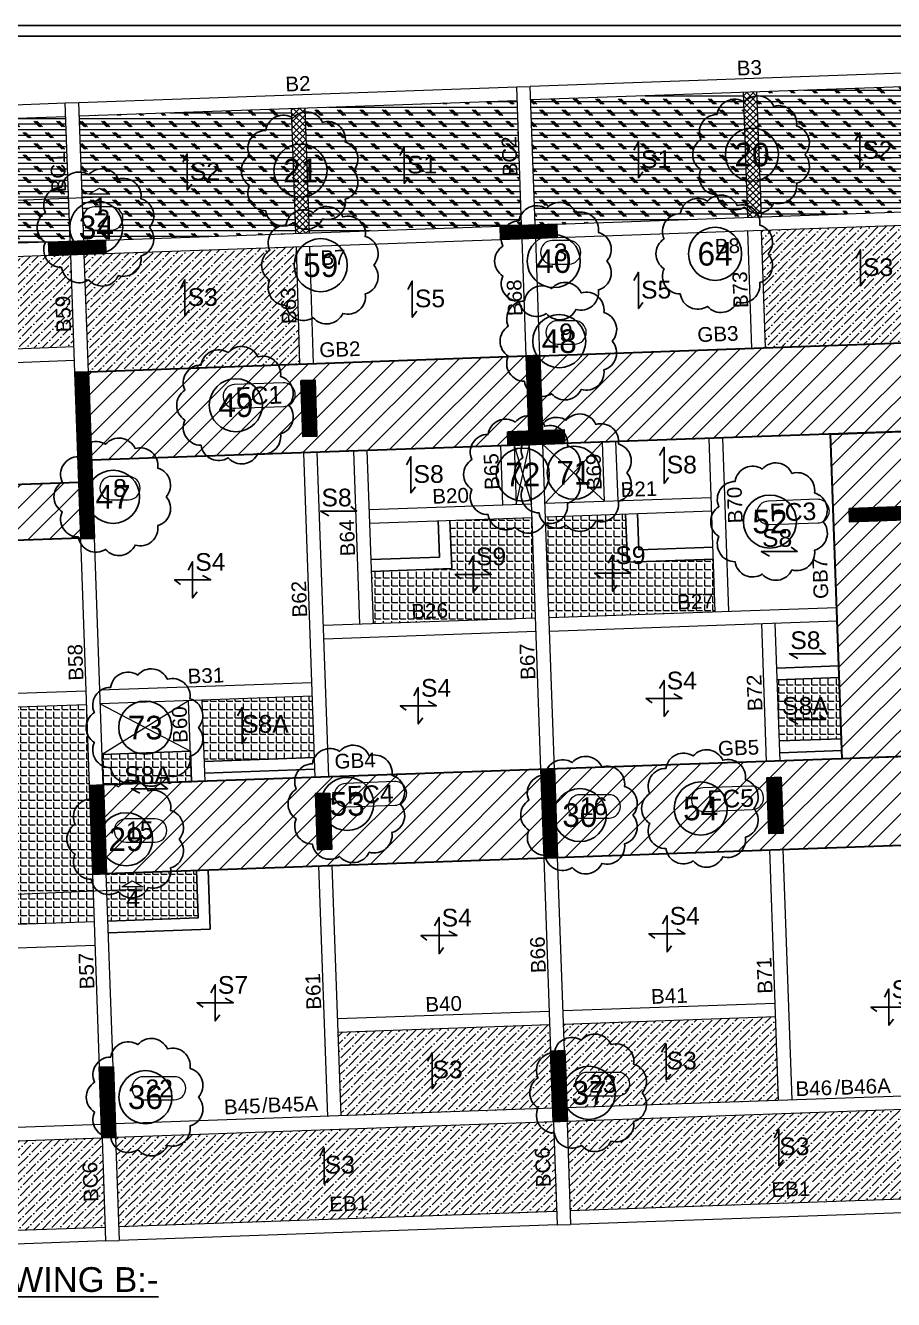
# Model space of a CAD drawing. Header units: millimetres. Extents: x 7675 to 3049577, y -133733 to 101877.
# Drawn here: x 2907792 to 2922512, y 77025 to 98635 of the extents above; entities that cross this region are included whole.
import ezdxf
from ezdxf.enums import TextEntityAlignment as Align

# ---------------------------------------------------------------- set-up
doc = ezdxf.new("R2010")
doc.units = ezdxf.units.MM
doc.header["$LTSCALE"] = 600
doc.linetypes.add('$0$DASHED2', pattern=[0.375, 0.25, -0.125])
for name, color, linetype, lineweight in [('BEAM', 191, 'Continuous', 20), ('BEAM NO (H)', 121, 'Continuous', 20), ('BEAM NO (V)', 121, 'Continuous', 20), ('COL HATCH', 67, 'Continuous', 25), ('colno', 11, 'Continuous', 15), ('COLUMN', 84, 'Continuous', 30), ('GIRDER BEAM', 4, 'Continuous', 30), ('HATCH LIGHT_MOFA', 253, 'Continuous', 0), ('MAIN TEXT', 6, 'Continuous', 25), ('RC PARDI HATCH', 8, 'Continuous', 13), ('RCC PARDI', 2, 'Continuous', 20), ('sec', 2, 'Continuous', 13), ('SLAB', 1, 'Continuous', 25), ('SLAB MARK', 241, 'Continuous', 25), ('SLAB NO', 52, 'Continuous', 25), ('void', 45, 'Continuous', 18)]:
    doc.layers.add(name, color=color, linetype=linetype, lineweight=lineweight)
for name, color, linetype in [('S-QUERY-NOTE', 4, 'Continuous'), ('S-QUERY-WARNING', 30, 'Continuous'), ('VAA- HATCH', 7, 'Continuous')]:
    doc.layers.add(name, color=color, linetype=linetype)
doc.styles.add('ARIAL', font='arial.ttf')
pattern_1 = [(45, (2491303.62, 332757.3), (-176.7767, 176.7767), [])]
pattern_2 = [(0, (0, 0), (0, 95.25), []), (135, (47.62, -47.62), (-190.500082, -190.500082), [134.7039, -134.7039]), (135, (71.44, -47.62), (-190.500082, -190.500082), [134.7039, -134.7039]), (135, (95.25, -47.62), (-190.500082, -190.500082), [134.7039, -134.7039])]
pattern_3 = [(0, (0, 0), (0, 139.7), [101.6, -38.1]), (90, (0, 0), (-139.7, 9e-15), [101.6, -38.1])]
pattern_4 = [(44.6854249, (2233051.06, -59416.194), (-10.04716808, 10.15810365), [])]

# ---------------------------------------------------------------- blocks, each defined once
blk = doc.blocks.new('G$C8AF725FA')
at = {"layer": 'COLUMN'}
for p, q in [((-23665, -842, 11196), (-22715, -809, 11196)), ((-23657, -1072, 11196), (-23665, -842, 11196)), ((-22715, -809, 11196), (-22707, -1039, 11196)), ((-31320, -1114, 11196), (-30370, -1080, 11196)), ((-30370, -1080, 11196), (-30362, -1310, 11196)), ((-22707, -1039, 11196), (-23657, -1072, 11196)), ((-31311, -1344, 11196), (-31320, -1114, 11196)), ((-30362, -1310, 11196), (-31311, -1344, 11196)), ((-30651, -3320, 11196), (-30881, -3329, 11196)), ((-30881, -3329, 11196), (-30781, -6142, 11196)), ((-30551, -6134, 11196), (-30651, -3320, 11196)), ((-30781, -6142, 11196), (-30551, -6134, 11196)), ((-30403, -10327, 11196), (-30632, -10335, 11196)), ((-30632, -10335, 11196), (-30579, -11834, 11196)), ((-30349, -11826, 11196), (-30403, -10327, 11196)), ((-30579, -11834, 11196), (-30349, -11826, 11196)), ((-30463, -15112, 11196), (-30233, -15104, 11196)), ((-30421, -16311, 11196), (-30463, -15112, 11196)), ((-30233, -15104, 11196), (-30191, -16303, 11196)), ((-30191, -16303, 11196), (-30421, -16311, 11196))]:
    blk.add_line(p, q, dxfattribs=at)
for points in [[(-23181, -4322), (-22951, -4314), (-22996, -3041), (-23226, -3049)], [(-23541, -4335), (-22592, -4301), (-22584, -4531), (-23533, -4565)]]:
    blk.add_lwpolyline(points, close=True, dxfattribs=at)
at = {"layer": 'COLUMN', "elevation": 11196}
for points in [[(-22924, -11559), (-22695, -11551), (-22748, -10052), (-22978, -10060)], [(-22808, -14837), (-22578, -14829), (-22536, -16028), (-22766, -16036)]]:
    blk.add_lwpolyline(points, close=True, dxfattribs=at)

msp = doc.modelspace()

# ---------------------------------------------------------------- hatches: boundary and pattern name
at = {"layer": 'COL HATCH', "lineweight": 0}
h = msp.add_hatch(dxfattribs=at)
h.set_pattern_fill('ANSI31', color=256, scale=4.5, angle=359.6854)
h.set_pattern_definition(pattern_4)
h.paths.add_polyline_path([(2915846, 95233), (2916795, 95267), (2916803, 95037), (2915854, 95003)])
h = msp.add_hatch(dxfattribs=at)
h.set_pattern_fill('ANSI31', color=256, scale=4.5, angle=359.6854)
h.set_pattern_definition(pattern_4)
h.paths.add_polyline_path([(2908191, 94962), (2909141, 94995), (2909149, 94765), (2908199, 94732)])
h = msp.add_hatch(dxfattribs=at)
h.set_pattern_fill('ANSI31', color=256, scale=4.5, angle=359.6854)
h.set_pattern_definition(pattern_4)
h.paths.add_polyline_path([(2916330, 91753), (2916559, 91762), (2916515, 93034), (2916285, 93026)])
h = msp.add_hatch(dxfattribs=at)
h.set_pattern_fill('ANSI31', color=256, scale=4.5, angle=359.6854)
h.set_pattern_definition(pattern_4)
h.paths.add_polyline_path([(2908730, 89934), (2908960, 89942), (2908860, 92755), (2908630, 92747)])
at = {"layer": 'COL HATCH'}
h = msp.add_hatch(dxfattribs=at)
h.set_pattern_fill('ANSI31', color=256, scale=120)
h.set_pattern_definition([(45, (46296.276, -180161.036), (-10.60660172, 10.60660172), [])])
h.paths.add_polyline_path([(2912697, 92620), (2912467, 92612), (2912501, 91663), (2912730, 91671)])
at = {"layer": 'COL HATCH', "lineweight": 0}
h = msp.add_hatch(dxfattribs=at)
h.set_pattern_fill('ANSI31', color=256, scale=4.5, angle=359.6854)
h.set_pattern_definition(pattern_4)
h.paths.add_polyline_path([(2915970, 91741), (2916919, 91774), (2916927, 91544), (2915978, 91511)])
at = {"layer": 'COL HATCH'}
h = msp.add_hatch(dxfattribs=at)
h.set_pattern_fill('ANSI31', color=256, scale=120)
h.set_pattern_definition([(45, (46286.416, -179883.063), (-10.60660172, 10.60660172), [])])
h.paths.add_polyline_path([(2921764, 90443), (2922714, 90477), (2922722, 90247), (2921773, 90214)])
at = {"layer": 'COL HATCH', "lineweight": 0}
h = msp.add_hatch(dxfattribs=at)
h.set_pattern_fill('ANSI31', color=256, scale=4.5, angle=359.6854)
h.set_pattern_definition(pattern_4)
h.paths.add_polyline_path([(2916586, 84517), (2916816, 84525), (2916763, 86024), (2916533, 86015)])
at = {"layer": 'COL HATCH'}
h = msp.add_hatch(dxfattribs=at)
h.set_pattern_fill('ANSI31', color=256, scale=120)
h.set_pattern_definition([(45, (46296.164, -180157.89), (-10.60660172, 10.60660172), [])])
h.paths.add_polyline_path([(2920600, 85884), (2920634, 84935), (2920404, 84927), (2920371, 85876)])
at = {"layer": 'COL HATCH', "lineweight": 0}
h = msp.add_hatch(dxfattribs=at)
h.set_pattern_fill('ANSI31', color=256, scale=4.5, angle=359.6854)
h.set_pattern_definition(pattern_4)
h.paths.add_polyline_path([(2908932, 84241), (2909161, 84249), (2909108, 85748), (2908878, 85740)])
at = {"layer": 'COL HATCH'}
h = msp.add_hatch(dxfattribs=at)
h.set_pattern_fill('ANSI31', color=256, scale=120)
h.set_pattern_definition([(45, (46296.164, -180157.89), (-10.60660172, 10.60660172), [])])
h.paths.add_polyline_path([(2912945, 85613), (2912979, 84663), (2912749, 84655), (2912715, 85605)])
at = {"layer": 'COL HATCH', "lineweight": 0}
h = msp.add_hatch(dxfattribs=at)
h.set_pattern_fill('ANSI31', color=256, scale=4.5, angle=359.6854)
h.set_pattern_definition(pattern_4)
h.paths.add_polyline_path([(2916703, 81238), (2916933, 81247), (2916975, 80047), (2916745, 80039)])
h = msp.add_hatch(dxfattribs=at)
h.set_pattern_fill('ANSI31', color=256, scale=4.5, angle=359.6854)
h.set_pattern_definition(pattern_4)
h.paths.add_polyline_path([(2909048, 80963), (2909278, 80971), (2909320, 79772), (2909090, 79764)])
at = {"layer": 'GIRDER BEAM', "lineweight": 20}
h = msp.add_hatch(dxfattribs=at)
h.set_pattern_fill('ANSI31', color=150, scale=2000)
h.set_pattern_definition(pattern_1)
h.paths.add_polyline_path([(2916338, 91524), (2916568, 91532), (2916515, 93034), (2916285, 93026)])
h.paths.add_polyline_path([(2923993, 91795), (2908913, 91260), (2908860, 92759), (2923940, 93301)])
h = msp.add_hatch(dxfattribs=at)
h.set_pattern_fill('ANSI31', color=150, scale=2000)
h.set_pattern_definition(pattern_1)
h.paths.add_polyline_path([(2921445, 91705), (2922944, 91758), (2923139, 86250), (2921640, 86196)])
h = msp.add_hatch(dxfattribs=at)
h.set_pattern_fill('ANSI31', color=150, scale=2000)
h.set_pattern_definition(pattern_1)
h.paths.add_polyline_path([(2901270, 90627), (2908696, 90890), (2908729, 89941), (2901304, 89678)])
h = msp.add_hatch(dxfattribs=at)
h.set_pattern_fill('ANSI31', color=150, scale=2000)
h.set_pattern_definition(pattern_1)
h.paths.add_polyline_path([(2909108, 85752), (2924188, 86287), (2924242, 84788), (2909161, 84253)])
at = {"layer": 'HATCH LIGHT_MOFA', "true_color": 0x636466, "transparency": 33554687}
h = msp.add_hatch(dxfattribs=at)
h.set_pattern_fill('CORK', color=251, scale=30)
h.set_pattern_definition(pattern_2)
h.paths.add_polyline_path([(2916361, 97372), (2919966, 97500), (2920042, 95382), (2916436, 95254)])
h = msp.add_hatch(dxfattribs=at)
h.set_pattern_fill('CORK', color=251, scale=30)
h.set_pattern_definition(pattern_2)
h.paths.add_polyline_path([(2923786, 97635), (2920196, 97508), (2920271, 95390), (2923501, 95505), (2923501, 95505), (2923861, 95517)])
h = msp.add_hatch(dxfattribs=at)
h.set_pattern_fill('CORK', color=251, scale=30)
h.set_pattern_definition(pattern_2)
h.paths.add_polyline_path([(2912533, 97236), (2916131, 97364), (2916206, 95246), (2912608, 95118)])
h = msp.add_hatch(dxfattribs=at)
h.set_pattern_fill('CORK', color=251, scale=30)
h.set_pattern_definition(pattern_2)
h.paths.add_polyline_path([(2906859, 97034), (2904878, 96962), (2904929, 95567), (2906898, 95644)])
h.paths.add_polyline_path([(2908476, 97092), (2906859, 97034), (2906898, 95644), (2908525, 95708)])
h.paths.add_polyline_path([(2906898, 95644), (2904929, 95567), (2904955, 94848), (2906919, 94917)])
h.paths.add_polyline_path([(2908525, 95708), (2906898, 95644), (2906919, 94917), (2908191, 94962), (2908551, 94974)])
h.paths.add_polyline_path([(2906542, 95752), (2907210, 95752), (2907210, 96217), (2906542, 96217)], flags=9)
h.paths.add_polyline_path([(2908554, 95746), (2908526, 96554), (2908138, 96540), (2908167, 95732)], flags=9)
h = msp.add_hatch(dxfattribs=at)
h.set_pattern_fill('CORK', color=251, scale=30)
h.set_pattern_definition(pattern_2)
h.paths.add_polyline_path([(2912303, 97228), (2908705, 97101), (2908766, 95386, -0.377692), (2908960, 95557), (2909249, 95557, -1), (2909249, 95165), (2908960, 95165, -0.357575), (2908768, 95323), (2908781, 94983), (2909141, 94995), (2912378, 95110)])
h.paths.add_polyline_path([(2909045, 95876), (2909222, 95773), (2908867, 95773)], flags=16)
h.paths.add_polyline_path([(2911146, 95931), (2910524, 95931), (2910524, 96391), (2911146, 96391)], flags=24)
h.paths.add_polyline_path([(2909172, 95341), (2908912, 95341), (2908912, 95792), (2909172, 95792)], flags=9)
at = {"layer": 'HATCH LIGHT_MOFA'}
h = msp.add_hatch(dxfattribs=at)
h.set_pattern_fill('ANSI36', color=256, scale=30)
h.paths.add_polyline_path([(2920271, 95160), (2923869, 95288), (2923940, 93297), (2920342, 93170)])
h = msp.add_hatch(dxfattribs=at)
h.set_pattern_fill('ANSI36', color=256, scale=30)
h.paths.add_polyline_path([(2908789, 94753), (2912386, 94880), (2912450, 92887), (2908860, 92761)])
h = msp.add_hatch(dxfattribs=at)
h.set_pattern_fill('ANSI36', color=256, scale=30)
h.paths.add_polyline_path([(2904963, 94619), (2908559, 94745), (2908614, 93187), (2905018, 93051)])
h = msp.add_hatch(dxfattribs=at)
h.set_pattern_fill('ANGLE', color=256, scale=20)
h.set_pattern_definition(pattern_3)
h.paths.add_polyline_path([(2916611, 90301), (2916672, 88592), (2919490, 88692), (2919459, 89585), (2917999, 89533), (2917970, 90349)])
h = msp.add_hatch(dxfattribs=at)
h.set_pattern_fill('ANGLE', color=256, scale=20)
h.set_pattern_definition(pattern_3)
h.paths.add_polyline_path([(2916382, 90292), (2916442, 88584), (2913693, 88486), (2913662, 89375), (2915020, 89424), (2914991, 90243)])
h = msp.add_hatch(dxfattribs=at)
h.set_pattern_fill('ANGLE', color=256, scale=20)
h.set_pattern_definition(pattern_3)
h.paths.add_polyline_path([(2921628, 86536), (2921591, 87573), (2920542, 87536), (2920579, 86499)])
h = msp.add_hatch(dxfattribs=at)
h.set_pattern_fill('ANGLE', color=256, scale=20)
h.set_pattern_definition(pattern_3)
h.paths.add_polyline_path([(2907431, 83377), (2908960, 83441), (2908932, 84241), (2908878, 85740), (2908830, 87120), (2905231, 86992), (2905272, 85856), (2907341, 85929)])
h = msp.add_hatch(dxfattribs=at)
h.set_pattern_fill('ANGLE', color=256, scale=20)
h.set_pattern_definition(pattern_3)
h.paths.add_polyline_path([(2912694, 86219), (2912657, 87256), (2910788, 87190), (2910825, 86153)])
h = msp.add_hatch(dxfattribs=at)
h.set_pattern_fill('ANGLE', color=256, scale=20)
h.set_pattern_definition(pattern_3)
h.paths.add_polyline_path([(2909108, 85752), (2910607, 85805), (2910589, 86325), (2909090, 86271), (2909108, 85752)])
h = msp.add_hatch(dxfattribs=at)
h.set_pattern_fill('ANGLE', color=256, scale=20)
h.set_pattern_definition(pattern_3)
h.paths.add_polyline_path([(2909190, 83443), (2909172, 83963), (2909161, 84249), (2909161, 84249), (2909161, 84249), (2909161, 84253), (2910690, 84307), (2910719, 83497)])
h.paths.add_polyline_path([(2909782, 84026), (2909427, 84026), (2909604, 84128)], flags=16)
h = msp.add_hatch(dxfattribs=at)
h.set_pattern_fill('ANSI36', color=256, scale=30)
edge = h.paths.add_edge_path()
edge.add_line((2916687, 81688), (2913091, 81560))
edge.add_line((2913091, 81560), (2913142, 80140))
edge.add_line((2913142, 80140), (2916737, 80269))
edge.add_line((2916737, 80269), (2916687, 81688))
h = msp.add_hatch(dxfattribs=at)
h.set_pattern_fill('ANSI36', color=256, scale=30)
edge = h.paths.add_edge_path()
edge.add_line((2920514, 81824), (2916917, 81696))
edge.add_line((2916917, 81696), (2916967, 80277))
edge.add_line((2916967, 80277), (2920564, 80403))
edge.add_line((2920564, 80403), (2920514, 81824))
h = msp.add_hatch(dxfattribs=at)
h.set_pattern_fill('ANSI36', color=256, scale=30)
h.paths.add_polyline_path([(2924401, 80307), (2916975, 80047), (2917029, 78528), (2924454, 78791)])
h = msp.add_hatch(dxfattribs=at)
h.set_pattern_fill('ANSI36', color=256, scale=30)
h.paths.add_polyline_path([(2916745, 80039), (2909320, 79772), (2909374, 78256), (2916799, 78520)])
h = msp.add_hatch(dxfattribs=at)
h.set_pattern_fill('ANSI36', color=256, scale=30)
edge = h.paths.add_edge_path()
edge.add_line((2909090, 79767), (2901665, 79504))
edge.add_line((2901665, 79504), (2901718, 77985))
edge.add_line((2901718, 77985), (2909144, 78247))
edge.add_line((2909144, 78247), (2909090, 79767))
at = {"layer": 'RC PARDI HATCH'}
h = msp.add_hatch(dxfattribs=at)
h.set_pattern_fill('ANSI37', color=256, scale=600)
h.set_pattern_definition([(45, (2894726.755, 206159.45), (-53.03301, 53.03301), []), (135, (2894726.755, 206159.45), (-53.03301, -53.03301), [])])
h.paths.add_polyline_path([(2920196, 97508), (2919966, 97500), (2920042, 95382), (2920271, 95390)])
h = msp.add_hatch(dxfattribs=at)
h.set_pattern_fill('ANSI37', color=256, scale=600)
h.set_pattern_definition([(45, (2894726.755, 206159.45), (-53.03301, 53.03301), []), (135, (2894726.755, 206159.45), (-53.03301, -53.03301), [])])
h.paths.add_polyline_path([(2912533, 97236), (2912303, 97228), (2912378, 95110), (2912608, 95118)])
at = {"layer": 'VAA- HATCH'}
h = msp.add_hatch(dxfattribs=at)
h.set_pattern_fill('ANSI31', color=256)
h.paths.add_polyline_path([(2911384, 86534), (2911384, 87044), (2912357, 87044), (2912357, 86534)], flags=9)
h = msp.add_hatch(dxfattribs=at)
h.set_pattern_fill('ANSI31', color=256)
h.paths.add_polyline_path([(2909406, 83569), (2909406, 84068), (2909814, 84068), (2909814, 83569)], flags=9)

# ---------------------------------------------------------------- linework, layer by layer
at = {"color": 5}
msp.add_lwpolyline([(2974419, 45004), (2974419, 98635), (2898307, 98635), (2898307, 45004)], close=True, dxfattribs=at)
at = {"color": 6}
msp.add_lwpolyline([(2974239, 45184), (2974239, 98455), (2898487, 98455), (2898487, 45184)], close=True, dxfattribs=at)
at = {"layer": 'BEAM'}
for p, q in [((2923778, 97865), (2916352, 97602)), ((2908697, 97330), (2916123, 97594)), ((2916123, 97594, 11196), (2916352, 97602)), ((2916206, 95246, 11196), (2916123, 97594, 11196)), ((2916436, 95254, 11196), (2916352, 97602, 11196)), ((2923786, 97635), (2916361, 97372)), ((2901042, 97053), (2908467, 97322)), ((2908467, 97323), (2908697, 97330)), ((2908551, 94974, 11196), (2908467, 97322, 11196)), ((2908781, 94983, 11196), (2908697, 97330, 11196)), ((2908705, 97101), (2916131, 97364)), ((2901050, 96823), (2908476, 97092)), ((2916795, 95267), (2923501, 95505)), ((2909141, 94995, 11196), (2915846, 95233, 11196)), ((2916803, 95037), (2923509, 95275)), ((2920112, 93162), (2920042, 95152)), ((2920342, 93170), (2920271, 95160)), ((2908191, 94962, 11196), (2901125, 94714, 11196)), ((2909149, 94765, 11196), (2915854, 95003, 11196)), ((2912447, 92890), (2912386, 94880)), ((2912677, 92897), (2912616, 94887)), ((2916285, 93026), (2916214, 95016)), ((2916515, 93034), (2916444, 95024)), ((2908199, 94732, 11196), (2901133, 94485, 11196)), ((2908630, 92747, 11196), (2908559, 94745, 11196)), ((2908860, 92755, 11196), (2908789, 94753, 11196)), ((2905018, 93051, 0), (2908614, 93187, 0)), ((2905026, 92822, 0), (2908623, 92957, 0)), ((2919490, 88692), (2919386, 91632)), ((2919720, 88700), (2919616, 91640)), ((2913463, 88478), (2913359, 91416)), ((2913693, 88486), (2913589, 91424)), ((2915848, 91505), (2915883, 90505)), ((2916078, 91513), (2916113, 90513)), ((2916533, 86015), (2916338, 91522)), ((2916763, 86023), (2916568, 91530)), ((2917612, 90566), (2917577, 91567)), ((2917842, 90574), (2917806, 91576)), ((2912706, 85880), (2912510, 91388)), ((2912936, 85888), (2912740, 91396)), ((2916603, 90530), (2919422, 90630)), ((2913624, 90425), (2916373, 90522)), ((2916611, 90301), (2919430, 90401)), ((2913632, 90195), (2916382, 90292)), ((2908878, 85740, 11196), (2908730, 89934, 11196)), ((2909108, 85748, 11196), (2908960, 89942, 11196)), ((2916672, 88592), (2921549, 88765)), ((2916442, 88584), (2912844, 88456)), ((2916680, 88362), (2921557, 88535)), ((2920361, 86151), (2920278, 88489)), ((2920591, 86159), (2920508, 88498)), ((2916450, 88354), (2912853, 88226)), ((2905222, 87222), (2908821, 87349)), ((2912649, 87486), (2909051, 87358)), ((2905230, 86992), (2908830, 87120)), ((2912657, 87256), (2909059, 87128)), ((2910607, 85805), (2910558, 87181)), ((2910837, 85813), (2910788, 87190)), ((2916703, 81238, 11196), (2916587, 84516, 11196)), ((2916933, 81247, 11196), (2916816, 84524, 11196)), ((2920564, 80403, 11196), (2920413, 84652, 11196)), ((2920794, 80411, 11196), (2920643, 84660, 11196)), ((2912759, 84380), (2912912, 80131)), ((2912989, 84389), (2913142, 80140)), ((2909048, 80963, 11196), (2908932, 84241, 11196)), ((2909278, 80971, 11196), (2909161, 84249, 11196)), ((2901383, 83173, -2), (2908960, 83436, 0)), ((2901381, 82773, -2), (2908974, 83036, 0)), ((2913082, 81790), (2916679, 81918)), ((2916908, 81926, 0), (2920506, 82054, 0)), ((2913091, 81560), (2916687, 81688)), ((2916917, 81696, 0), (2920514, 81824, 0)), ((2924393, 80537, 11196), (2916967, 80277, 11196)), ((2916737, 80269, 11196), (2909312, 80002, 11196)), ((2924401, 80307, 11196), (2916975, 80047, 11196)), ((2909082, 79994, 11196), (2901657, 79734, 11196)), ((2916745, 80039, 11196), (2909320, 79772, 11196)), ((2916746, 80019, 0), (2916807, 78290, 0)), ((2916976, 80027, 0), (2917037, 78298, 0)), ((2909090, 79764, 11196), (2901665, 79504, 11196)), ((2909090, 79764, 0), (2909152, 78018, 0)), ((2909320, 79772, 0), (2909382, 78026, 0)), ((2924454, 78791, 0), (2917029, 78528, 0)), ((2916799, 78520, 0), (2909374, 78256, 0)), ((2924462, 78561, 0), (2917037, 78298, 0)), ((2909144, 78248, 0), (2901719, 77985, 0)), ((2916807, 78290, 0), (2909382, 78026, 0)), ((2916807, 78290, 0), (2917037, 78298, 0)), ((2909152, 78018, 0), (2901727, 77755, 0)), ((2909152, 78018, 0), (2909382, 78026, 0))]:
    msp.add_line(p, q, dxfattribs=at)
at = {"layer": 'colno'}
for points, elevation in [([(2908960, 95557, 1), (2908960, 95165), (2909249, 95165, 1), (2909249, 95557)], 16556), ([(2916724, 94985, 1), (2916724, 94588), (2917010, 94588, 1), (2917010, 94985)], 16556), ([(2916816, 93627, 1), (2916816, 93230), (2917103, 93230, 1), (2917103, 93627)], 11196), ([(2911336, 92543, 1), (2911351, 92143), (2912175, 92173, 1), (2912161, 92573)], 11196), ([(2909250, 90986, 1), (2909250, 90590), (2909538, 90590, 1), (2909538, 90986)], 16556), ([(2920392, 90569, 1), (2920407, 90169), (2921231, 90198, 1), (2921217, 90598)], 11196), ([(2913225, 85780, 1), (2913240, 85380), (2914064, 85410, 1), (2914050, 85810)], -22392), ([(2917194, 85587, 1), (2917194, 85191), (2917685, 85191, 1), (2917685, 85587)], -11671), ([(2919278, 85705, 1), (2919292, 85305), (2920117, 85334, 1), (2920102, 85734)], -11196), ([(2909497, 85179, 1), (2909497, 84782), (2909991, 84782, 1), (2909991, 85179)], 16556), ([(2917315, 80877, 1), (2917315, 80481), (2917840, 80481, 1), (2917840, 80877)], 5360), ([(2909794, 80804, 1), (2909794, 80412), (2910316, 80412, 1), (2910316, 80804)], 16556)]:
    msp.add_lwpolyline(points, format="xyb", close=True, dxfattribs=dict(at, elevation=elevation))
at = {"layer": 'COLUMN', "color": 2}
for points in [[(2912467, 92612), (2912697, 92620), (2912730, 91671), (2912501, 91663)], [(2921764, 90443), (2922714, 90477), (2922722, 90247), (2921773, 90214)], [(2920600, 85884), (2920634, 84935), (2920404, 84927), (2920371, 85876)], [(2912945, 85613), (2912979, 84663), (2912749, 84655), (2912715, 85605)]]:
    msp.add_lwpolyline(points, close=True, dxfattribs=at)
at = {"layer": 'GIRDER BEAM'}
for points in [[(2916515, 93034), (2923940, 93297), (2923993, 91795), (2916568, 91532)], [(2916338, 91524), (2908913, 91260), (2908860, 92758), (2916285, 93030)]]:
    msp.add_lwpolyline(points, dxfattribs=at)
for points in [[(2923139, 86250), (2921640, 86196), (2921445, 91705), (2922944, 91758)], [(2924188, 86287), (2909108, 85752), (2909161, 84253), (2924242, 84788)]]:
    msp.add_lwpolyline(points, close=True, dxfattribs=at)
at = {"layer": 'GIRDER BEAM', "elevation": 0}
msp.add_lwpolyline([(2908729, 89941), (2901304, 89678), (2901270, 90627), (2908696, 90890)], close=True, dxfattribs=at)
at = {"layer": 'RCC PARDI'}
for p, q in [((2920042, 95382), (2919966, 97500)), ((2920271, 95390), (2920196, 97508)), ((2912378, 95110, 11196), (2912303, 97228, 11196)), ((2912608, 95118, 11196), (2912533, 97236, 11196))]:
    msp.add_line(p, q, dxfattribs=at)
at = {"layer": 'S-QUERY-NOTE'}
for points in [[(2917125, 91018, 0.55), (2916983, 91505, 0.55), (2916599, 91837, 0.55), (2916097, 91909, 0.55), (2915636, 91698, 0.55), (2915362, 91272, 0.55), (2915362, 90765, 0.55), (2915636, 90338, 0.55), (2916097, 90127, 0.55), (2916599, 90200, 0.55), (2916983, 90532, 0.55)], [(2917990, 91049, 0.55), (2917847, 91536, 0.55), (2917464, 91868, 0.55), (2916962, 91940, 0.55), (2916501, 91729, 0.55), (2916226, 91303, 0.55), (2916226, 90795, 0.55), (2916501, 90369, 0.55), (2916962, 90158, 0.55), (2917464, 90230, 0.55), (2917847, 90562, 0.55)], [(2910724, 86726, 0.55), (2910581, 87213, 0.55), (2910198, 87545, 0.55), (2909696, 87617, 0.55), (2909235, 87407, 0.55), (2908960, 86980, 0.55), (2908960, 86473, 0.55), (2909235, 86046, 0.55), (2909696, 85836, 0.55), (2910198, 85908, 0.55), (2910581, 86240, 0.55)]]:
    msp.add_lwpolyline(points, format="xyb", close=True, dxfattribs=at)
for centre in [(2916225, 91018), (2917090, 91049), (2909824, 86726)]:
    msp.add_circle(centre, 450, dxfattribs=at)
at = {"layer": 'S-QUERY-WARNING'}
for points in [[(2921011, 96445, 0.55), (2920868, 96931, 0.55), (2920485, 97263, 0.55), (2919983, 97335, 0.55), (2919521, 97125, 0.55), (2919247, 96698, 0.55), (2919247, 96191, 0.55), (2919521, 95764, 0.55), (2919983, 95554, 0.55), (2920485, 95626, 0.55), (2920868, 95958, 0.55)], [(2913356, 96173, 0.55), (2913213, 96660, 0.55), (2912830, 96992, 0.55), (2912328, 97064, 0.55), (2911866, 96853, 0.55), (2911592, 96427, 0.55), (2911592, 95920, 0.55), (2911866, 95493, 0.55), (2912328, 95282, 0.55), (2912830, 95355, 0.55), (2913213, 95687, 0.55)], [(2909893, 95210, 0.55), (2909750, 95697, 0.55), (2909367, 96029, 0.55), (2908865, 96101, 0.55), (2908404, 95891, 0.55), (2908129, 95464, 0.55), (2908129, 94957, 0.55), (2908404, 94530, 0.55), (2908865, 94320, 0.55), (2909367, 94392, 0.55), (2909750, 94724, 0.55)], [(2920386, 94762, 0.55), (2920243, 95249, 0.55), (2919860, 95581, 0.55), (2919358, 95653, 0.55), (2918896, 95442, 0.55), (2918622, 95016, 0.55), (2918622, 94509, 0.55), (2918896, 94082, 0.55), (2919358, 93871, 0.55), (2919860, 93944, 0.55), (2920243, 94276, 0.55)], [(2913698, 94569, 0.55), (2913555, 95055, 0.55), (2913172, 95387, 0.55), (2912670, 95459, 0.55), (2912209, 95249, 0.55), (2911935, 94822, 0.55), (2911935, 94315, 0.55), (2912209, 93888, 0.55), (2912670, 93678, 0.55), (2913172, 93750, 0.55), (2913555, 94082, 0.55)], [(2917651, 94638, 0.55), (2917508, 95125, 0.55), (2917125, 95457, 0.55), (2916623, 95529, 0.55), (2916162, 95319, 0.55), (2915888, 94892, 0.55), (2915888, 94385, 0.55), (2916162, 93958, 0.55), (2916623, 93748, 0.55), (2917125, 93820, 0.55), (2917508, 94152, 0.55)], [(2917743, 93280, 0.55), (2917600, 93767, 0.55), (2917217, 94099, 0.55), (2916715, 94171, 0.55), (2916254, 93960, 0.55), (2915980, 93534, 0.55), (2915980, 93027, 0.55), (2916254, 92600, 0.55), (2916715, 92389, 0.55), (2917217, 92462, 0.55), (2917600, 92794, 0.55)], [(2912259, 92194, 0.55), (2912117, 92680, 0.55), (2911733, 93012, 0.55), (2911231, 93085, 0.55), (2910770, 92874, 0.55), (2910496, 92447, 0.55), (2910496, 91940, 0.55), (2910770, 91514, 0.55), (2911231, 91303, 0.55), (2911733, 91375, 0.55), (2912117, 91707, 0.55)], [(2910178, 90640, 0.55), (2910035, 91126, 0.55), (2909652, 91458, 0.55), (2909150, 91531, 0.55), (2908689, 91320, 0.55), (2908415, 90893, 0.55), (2908415, 90386, 0.55), (2908689, 89960, 0.55), (2909150, 89749, 0.55), (2909652, 89821, 0.55), (2910035, 90153, 0.55)], [(2921316, 90220, 0.55), (2921173, 90706, 0.55), (2920789, 91038, 0.55), (2920287, 91111, 0.55), (2919826, 90900, 0.55), (2919552, 90473, 0.55), (2919552, 89966, 0.55), (2919826, 89539, 0.55), (2920287, 89329, 0.55), (2920789, 89401, 0.55), (2921173, 89733, 0.55)], [(2914148, 85431, 0.55), (2914006, 85917, 0.55), (2913622, 86249, 0.55), (2913120, 86322, 0.55), (2912659, 86111, 0.55), (2912385, 85684, 0.55), (2912385, 85177, 0.55), (2912659, 84751, 0.55), (2913120, 84540, 0.55), (2913622, 84612, 0.55), (2914006, 84944, 0.55)], [(2918093, 85241, 0.55), (2917950, 85727, 0.55), (2917567, 86059, 0.55), (2917065, 86132, 0.55), (2916604, 85921, 0.55), (2916330, 85494, 0.55), (2916330, 84987, 0.55), (2916604, 84561, 0.55), (2917065, 84350, 0.55), (2917567, 84422, 0.55), (2917950, 84754, 0.55)], [(2920142, 85353, 0.55), (2920000, 85840, 0.55), (2919616, 86172, 0.55), (2919114, 86244, 0.55), (2918653, 86034, 0.55), (2918379, 85607, 0.55), (2918379, 85100, 0.55), (2918653, 84673, 0.55), (2919114, 84463, 0.55), (2919616, 84535, 0.55), (2920000, 84867, 0.55)], [(2910397, 84832, 0.55), (2910254, 85319, 0.55), (2909871, 85651, 0.55), (2909369, 85723, 0.55), (2908907, 85513, 0.55), (2908633, 85086, 0.55), (2908633, 84579, 0.55), (2908907, 84152, 0.55), (2909369, 83942, 0.55), (2909871, 84014, 0.55), (2910254, 84346, 0.55)], [(2918248, 80531, 0.55), (2918105, 81018, 0.55), (2917722, 81350, 0.55), (2917220, 81422, 0.55), (2916759, 81211, 0.55), (2916484, 80785, 0.55), (2916484, 80277, 0.55), (2916759, 79851, 0.55), (2917220, 79640, 0.55), (2917722, 79712, 0.55), (2918105, 80044, 0.55)], [(2910726, 80457, 0.55), (2910584, 80944, 0.55), (2910200, 81276, 0.55), (2909698, 81348, 0.55), (2909237, 81137, 0.55), (2908963, 80711, 0.55), (2908963, 80204, 0.55), (2909237, 79777, 0.55), (2909698, 79566, 0.55), (2910200, 79639, 0.55), (2910584, 79971, 0.55)]]:
    msp.add_lwpolyline(points, format="xyb", close=True, dxfattribs=at)
for centre in [(2920111, 96445), (2912456, 96173), (2908993, 95210), (2916751, 94638), (2919486, 94762), (2912798, 94569), (2916843, 93280), (2911359, 92194), (2909278, 90640), (2920416, 90220), (2913248, 85431), (2919242, 85353), (2917193, 85241), (2909497, 84832), (2909826, 80457), (2917348, 80531)]:
    msp.add_circle(centre, 450, dxfattribs=at)
at = {"layer": 'sec', "linetype": 'Continuous', "elevation": 11196}
for points in [[(2900038, 95374), (2909216, 95736)], [(2909222, 95773), (2908867, 95773), (2909045, 95876), (2909222, 95773)], [(2909782, 84026), (2909427, 84026), (2909604, 84128), (2909782, 84026)], [(2903887, 83743), (2909776, 83988)]]:
    msp.add_lwpolyline(points, dxfattribs=at)
at = {"layer": 'SLAB', "linetype": '$0$DASHED2', "ltscale": 500}
for p, q in [((2920535, 87735), (2921584, 87773)), ((2920579, 86499), (2921628, 86536)), ((2910825, 86153), (2912694, 86219))]:
    msp.add_line(p, q, dxfattribs=at)
at = {"layer": 'SLAB'}
for p, q in [((2920542, 87536), (2921591, 87573)), ((2920586, 86299), (2921635, 86336)), ((2910832, 85953), (2912701, 86019))]:
    msp.add_line(p, q, dxfattribs=at)
for points in [[(2917970, 90349), (2917999, 89533), (2919459, 89585)], [(2913662, 89375), (2915020, 89424), (2914991, 90243)], [(2910690, 84307), (2910719, 83497), (2909190, 83443)]]:
    msp.add_lwpolyline(points, dxfattribs=at)
at = {"layer": 'SLAB', "linetype": '$0$DASHED2', "ltscale": 500}
for points in [[(2918170, 90356), (2918192, 89740), (2919452, 89785)], [(2913654, 89575), (2914813, 89616), (2914791, 90236)], [(2910890, 84314), (2910926, 83305), (2909197, 83243)]]:
    msp.add_lwpolyline(points, dxfattribs=at)
at = {"layer": 'SLAB', "linetype": '$0$DASHED2', "ltscale": 500, "elevation": 11196}
msp.add_lwpolyline([(2909108, 85752), (2910607, 85805), (2910589, 86325), (2909090, 86271), (2909108, 85752), (2909108, 85752)], close=True, dxfattribs=at)
at = {"layer": 'SLAB MARK', "elevation": 11196}
for points in [[(2922016, 96307), (2921939, 96204), (2921939, 96818), (2921863, 96677)], [(2918263, 96151), (2918187, 96049), (2918187, 96662), (2918110, 96522)], [(2910612, 95944), (2910536, 95842), (2910536, 96455), (2910459, 96314)], [(2914293, 96058), (2914216, 95956), (2914216, 96569), (2914139, 96429)], [(2922028, 94319), (2921951, 94216), (2921951, 94830), (2921874, 94689)], [(2918263, 93936), (2918187, 93834), (2918187, 94448), (2918110, 94307)], [(2910574, 93811), (2910497, 93709), (2910497, 94323), (2910420, 94182)], [(2914428, 93787), (2914351, 93685), (2914351, 94299), (2914274, 94158)], [(2918698, 90969), (2918621, 90867), (2918621, 91481), (2918544, 91340)], [(2914405, 90810), (2914328, 90707), (2914328, 91321), (2914252, 91180)], [(2913308, 90474), (2913411, 90397), (2912797, 90397), (2912938, 90320)], [(2920779, 89788), (2920881, 89711), (2920268, 89711), (2920408, 89634)], [(2910703, 89027), (2910627, 88925), (2910627, 89538), (2910550, 89398)], [(2915462, 89121), (2915385, 89018), (2915385, 89632), (2915308, 89491)], [(2917826, 89141), (2917749, 89039), (2917749, 89653), (2917672, 89512)], [(2910422, 89155), (2910320, 89232), (2910933, 89232), (2910793, 89308)], [(2915181, 89248), (2915078, 89325), (2915692, 89325), (2915551, 89402)], [(2917544, 89269), (2917442, 89346), (2918056, 89346), (2917915, 89423)], [(2921257, 88053), (2921360, 87977), (2920746, 87977), (2920887, 87900)], [(2918698, 87016), (2918622, 86914), (2918622, 87527), (2918545, 87387)], [(2914531, 86892), (2914454, 86789), (2914454, 87403), (2914377, 87262)], [(2914250, 87019), (2914147, 87096), (2914761, 87096), (2914620, 87173)], [(2918417, 87144), (2918315, 87221), (2918928, 87221), (2918788, 87297)], [(2911541, 86555), (2911464, 86452), (2911464, 87066), (2911387, 86925)], [(2921257, 86940), (2921360, 86863), (2920746, 86863), (2920887, 86786)], [(2910099, 85766), (2910202, 85689), (2909588, 85689), (2909729, 85612)], [(2914881, 82994), (2914805, 82891), (2914805, 83505), (2914728, 83364)], [(2918748, 83025), (2918671, 82922), (2918671, 83536), (2918595, 83395)], [(2914600, 83121), (2914498, 83198), (2915111, 83198), (2914971, 83275)], [(2918467, 83152), (2918365, 83229), (2918978, 83229), (2918838, 83306)], [(2911087, 81853), (2911010, 81751), (2911010, 82364), (2910933, 82224)], [(2910806, 81981), (2910703, 82058), (2911317, 82058), (2911176, 82134)], [(2922511, 81781), (2922435, 81678), (2922435, 82292), (2922358, 82151)], [(2922230, 81908), (2922128, 81985), (2922741, 81985), (2922601, 82062)], [(2918734, 80848), (2918657, 80746), (2918657, 81359), (2918580, 81219)], [(2914765, 80699), (2914688, 80596), (2914688, 81210), (2914611, 81069)]]:
    msp.add_lwpolyline(points, dxfattribs=at)
at = {"layer": 'SLAB MARK'}
for points in [[(2920644, 79396), (2920568, 79293), (2920568, 79907), (2920491, 79766)], [(2912935, 79084), (2912859, 78982), (2912859, 79595), (2912782, 79455)]]:
    msp.add_lwpolyline(points, dxfattribs=at)
at = {"layer": 'void'}
for p, q in [((2916080, 91514), (2916373, 90522)), ((2916113, 90514), (2916338, 91523)), ((2917612, 90566), (2916568, 91530)), ((2917577, 91567), (2916603, 90530)), ((2909059, 87128, 11196), (2910590, 86324, -10)), ((2910558, 87181), (2909090, 86271, 11196))]:
    msp.add_line(p, q, dxfattribs=at)

# ---------------------------------------------------------------- block references
at = {"layer": 'COLUMN', "rotation": 0.0009998897321241}
msp.add_blockref('G$C8AF725FA', (2939511, 96076), dxfattribs=at)

# ---------------------------------------------------------------- texts
at = {"layer": 'BEAM NO (H)', "style": 'ARIAL'}
for s, p in [('B3', (2920067, 97918, 0)), ('B2', (2912412, 97647, 0)), ('B8', (2919695, 94895, 11196)), ('B7', (2913007, 94701, 11196)), ('GB3', (2919534, 93402, 11196)), ('GB2', (2913124, 93143, 11196)), ('B20', (2915001, 90658, 0)), ('B21', (2918195, 90772, 0)), ('B26', (2914646, 88705, 0)), ('B27', (2919153, 88864, 0)), ('B31', (2910852, 87607, 0)), ('GB5', (2919884, 86383, 11196)), ('GB4', (2913382, 86164, 11196)), ('B40', (2914883, 82039, 0)), ('B41', (2918710, 82174, 0)), ('B46', (2921160, 80609, 11196)), ('B45', (2911468, 80301, 11196)), ('EB1', (2920771, 78898)), ('EB1', (2913273, 78654))]:
    msp.add_text(s, height=250, rotation=2.0315, dxfattribs=at).set_placement(p, align=Align.MIDDLE_CENTER)
at = {"layer": 'BEAM NO (H)', "color": 1, "style": 'ARIAL'}
for s, p in [('/B46A', (2921990, 80636)), ('/B45A', (2912278, 80336))]:
    msp.add_text(s, height=250, rotation=2.0315, dxfattribs=at).set_placement(p, align=Align.MIDDLE_CENTER)
at = {"layer": 'BEAM NO (V)', "style": 'ARIAL'}
for s, p in [('BC2', (2916001, 96415, 22392)), ('BC1', (2908346, 96143, 22392)), ('B73', (2919914, 94151, 11196)), ('B68', (2916087, 94016, 11196)), ('B59', (2908432, 93740, 22392)), ('B63', (2912254, 93880, 11196)), ('B65', (2915697, 91068, 11196)), ('B69', (2917431, 91062, 11196)), ('B70', (2919821, 90500, 22392)), ('B64', (2913248, 89942, 11196)), ('GB7', (2921271, 89257, 11196)), ('B62', (2912435, 88905, 11196)), ('B58', (2908641, 87832, 22392)), ('B67', (2916305, 87846, 11196)), ('B72', (2920156, 87315, 11196)), ('B60', (2910409, 86776, 11196)), ('B66', (2916482, 82872, 22392)), ('B57', (2908827, 82597, 22392)), ('B71', (2920326, 82522, 22392)), ('B61', (2912673, 82251, 11196)), ('BC6', (2916565, 79268, 0)), ('BC6', (2908894, 79018, 0))]:
    msp.add_text(s, height=250, rotation=92.0326, dxfattribs=at).set_placement(p, align=Align.MIDDLE_CENTER)
at = {"layer": 'colno', "style": 'ARIAL'}
for s, rotation, p in [('2', 0.0008, (2909110, 95360, 16556)), ('3', 0.0008, (2916868, 94788, 16556)), ('9', 0.0008, (2916960, 93430, 11196)), ('FC1', 2.0324, (2911750, 92358, 11196)), ('8', 0.0008, (2909395, 90790, 16556)), ('FC3', 2.0324, (2920806, 90384, 11196)), ('FC4', 2.0324, (2913639, 85595, -22392)), (' FC5', 2.0324, (2919691, 85519, -11196)), ('16', 0.0008, (2917426, 85391, -11671)), ('15', 0.0008, (2909730, 84983, 16556)), ('23', 0.0008, (2917581, 80681, 5360)), ('22', 0.0008, (2910060, 80607, 16556))]:
    msp.add_text(s, height=300, rotation=rotation, dxfattribs=at).set_placement(p, align=Align.MIDDLE_CENTER)
at = {"layer": 'MAIN TEXT', "linetype": 'Continuous', "style": 'ARIAL'}
msp.add_text('%%USCHEDULE OF FLOOR BEAMS WING B:-', height=420, dxfattribs=at).set_placement((2904424, 77364), align=Align.MIDDLE)
at = {"layer": 'S-QUERY-NOTE'}
for s, p in [('72', (2916225, 91018)), ('71', (2917090, 91049)), ('73', (2909824, 86726))]:
    msp.add_text(s, height=400, dxfattribs=at).set_placement(p, align=Align.MIDDLE_CENTER)
at = {"layer": 'S-QUERY-WARNING'}
for s, p in [('20', (2920111, 96445)), ('21', (2912456, 96173)), ('34', (2908993, 95210)), ('64', (2919486, 94762)), ('59', (2912798, 94569)), ('40', (2916751, 94638)), ('48', (2916843, 93280)), ('49', (2911359, 92194)), ('47', (2909278, 90640)), ('52', (2920416, 90220)), ('53', (2913248, 85431)), ('30', (2917193, 85241)), ('54', (2919242, 85353)), ('29', (2909497, 84832)), ('36', (2909826, 80457)), ('37', (2917348, 80531))]:
    msp.add_text(s, height=400, dxfattribs=at).set_placement(p, align=Align.MIDDLE_CENTER)
at = {"layer": 'sec', "linetype": 'Continuous', "style": 'ARIAL'}
for s, p in [('1', (2908941, 95416, 16556)), ('4', (2909501, 83669, 16556))]:
    msp.add_text(s, height=300, dxfattribs=at).set_placement(p)
at = {"layer": 'SLAB NO', "style": 'ARIAL'}
for s, p in [('S2', (2922240, 96524, 11196)), ('S1', (2914517, 96275, 11196)), ('S1', (2918487, 96368, 11196)), ('S2', (2910836, 96161, 11196)), ('S3', (2922252, 94536, 11196)), ('S5', (2918487, 94154, 11196)), ('S3', (2910798, 94029, 11196)), ('S5', (2914652, 94005, 11196)), ('S8', (2918922, 91187, 11196)), ('S8', (2914629, 91027, 11196)), ('S8', (2913068, 90628, 11196)), ('S8', (2920539, 89942, 11196)), ('S4', (2910927, 89535, 11196)), ('S9', (2915686, 89629, 11196)), ('S9', (2918050, 89650, 11196)), ('S8', (2921018, 88208, 11196)), ('S4', (2914755, 87400, 11196)), ('S4', (2918922, 87524, 11196)), ('S8A', (2921018, 87094, 11196)), ('S8A', (2911861, 86789, 11196)), ('S8A', (2909860, 85920, 11196)), ('S4', (2915105, 83502, 11196)), ('S4', (2918972, 83533, 11196)), ('S7', (2911311, 82361, 11196)), ('S7', (2922735, 82289, 11196)), ('S3', (2914951, 80927, 11196)), ('S3', (2918920, 81076, 11196)), ('S3', (2920830, 79624)), ('S3', (2913121, 79312))]:
    msp.add_text(s, height=300, dxfattribs=at).set_placement(p, align=Align.MIDDLE_CENTER)

doc.saveas('drawing.dxf')
